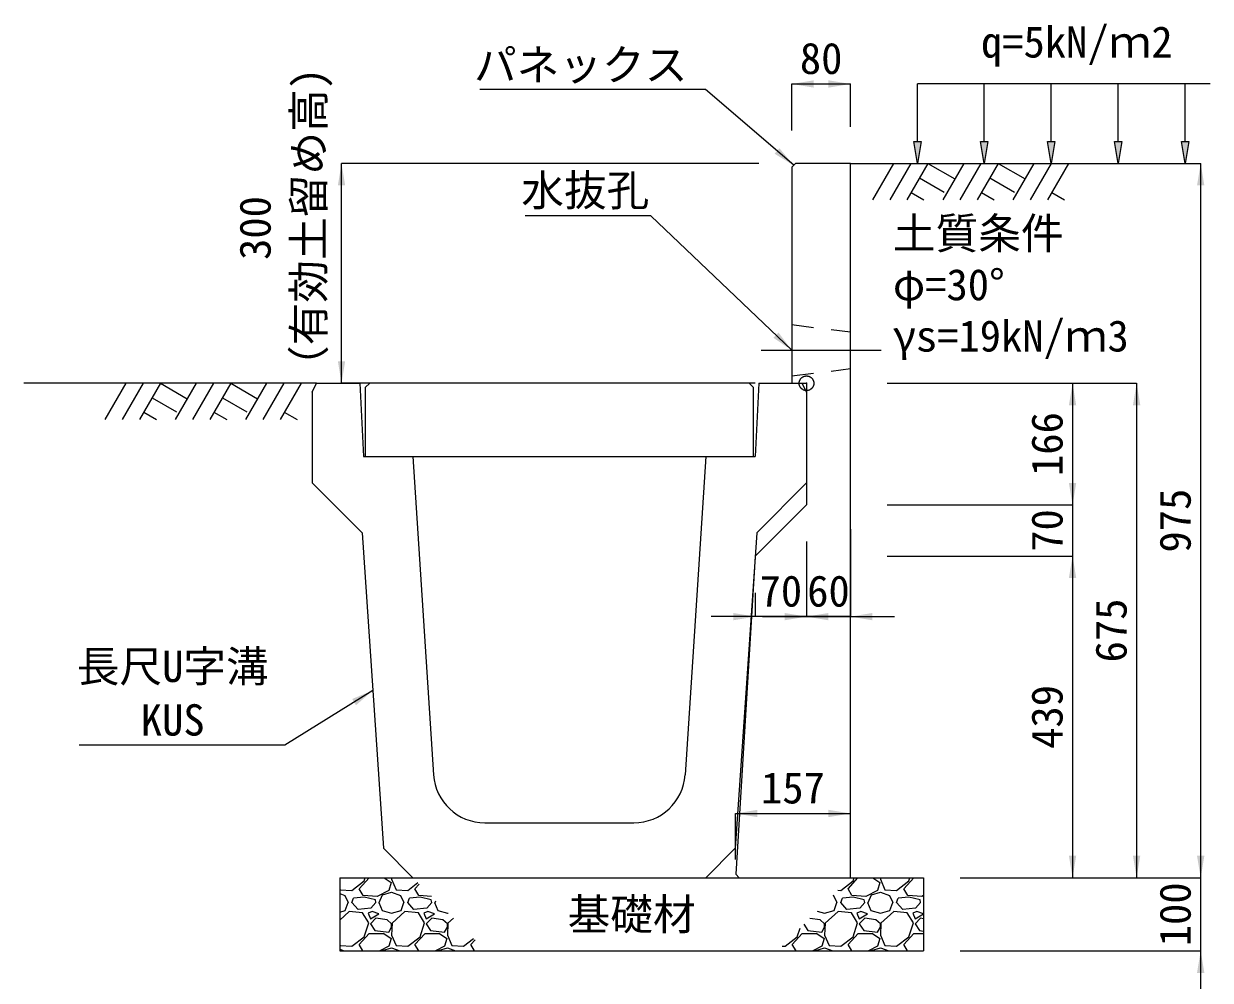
# Model space of a CAD drawing. Units: millimetres at full size, sheet at 1:40. Extents: x 206103 to 244503, y 883348 to 903496.
# Drawn here: x 207376 to 208997, y 884350 to 885656 of the extents above; entities that cross this region are included whole.
import ezdxf
from ezdxf.enums import TextEntityAlignment as Align

# ---------------------------------------------------------------- set-up
doc = ezdxf.new("R2010")
doc.units = ezdxf.units.MM
doc.header["$LTSCALE"] = 40
doc.header["$PDMODE"] = 32
doc.header["$PDSIZE"] = 20
doc.linetypes.add('USER1', pattern=[28.575, 19.05, -3.175, 3.175, -3.175])
doc.linetypes.add('USER2', pattern=[1.35, 0.75, -0.6])
for name, color, linetype, lineweight in [('0_2', 7, 'Continuous', 20), ('パネックスKUS', 2, 'Continuous', 20), ('基礎材', 7, 'Continuous', 15), ('寸法線', 7, 'Continuous', 13), ('引出線', 4, 'Continuous', 13), ('本体', 2, 'Continuous', 13), ('補助線', 8, 'USER1', 13), ('ﾊｯﾁﾝｸﾞ', 7, 'Continuous', 5)]:
    doc.layers.add(name, color=color, linetype=linetype, lineweight=lineweight)
doc.layers.add('文字', color=7, linetype='Continuous')
doc.styles.add('ＭＳ ゴシック', font='')
doc.styles.get('ＭＳ ゴシック').set_extended_font_data('MS Gothic')

# ---------------------------------------------------------------- blocks, each defined once
blk = doc.blocks.new('filled_arrow')
at = {"color": 0, "linetype": 'Continuous', "lineweight": -2}
blk.add_solid([(7.5, 1.25), (0, 0), (7.5, -1.25)], dxfattribs=at)

msp = doc.modelspace()

# ---------------------------------------------------------------- hatches: boundary and pattern name
at = {"layer": '寸法線'}
for points in [[(208601.62, 885495.37), (208596.62, 885465.37), (208591.62, 885495.37)], [(208693.03, 885495.37), (208688.03, 885465.37), (208683.03, 885495.37)], [(208784.44, 885495.37), (208779.44, 885465.37), (208774.44, 885495.37)], [(208875.86, 885495.37), (208870.86, 885465.37), (208865.86, 885495.37)], [(208967.27, 885495.37), (208962.27, 885465.37), (208957.27, 885495.37)]]:
    msp.add_hatch(color=256, dxfattribs=at).paths.add_polyline_path(points)

# ---------------------------------------------------------------- linework, layer by layer
at = {"layer": '0_2'}
for p, q in [((208505.21, 885465.37), (208905.21, 885465.37)), ((207776.21, 885165.37), (207376.21, 885165.37))]:
    msp.add_line(p, q, dxfattribs=at)
at = {"layer": 'パネックスKUS', "lineweight": 13}
msp.add_line((208425.21, 885460.37), (208430.21, 885465.37), dxfattribs=at)
at = {"layer": 'パネックスKUS'}
for p, q in [((208425.21, 885460.37), (208425.21, 885165.37)), ((208505.21, 885465.37), (208430.21, 885465.37)), ((208505.21, 884490.37), (208505.21, 885465.37)), ((208425.21, 885165.37), (208445.21, 885165.37)), ((208445.21, 885165.37), (208445.21, 884999.37)), ((208445.21, 884999.37), (208375.21, 884929.37)), ((208375.21, 884929.37), (208348.51, 884495.36)), ((208353.21, 884490.37), (208348.51, 884495.36)), ((208353.21, 884490.37), (208505.21, 884490.37))]:
    msp.add_line(p, q, dxfattribs=at)
at = {"layer": 'パネックスKUS', "linetype": 'USER2', "lineweight": 9}
for p, q in [((208425.21, 885245.37), (208505.21, 885235.37)), ((208425.21, 885175.37), (208505.21, 885185.37))]:
    msp.add_line(p, q, dxfattribs=at)
at = {"layer": '基礎材'}
for p, q in [((207807.71, 884490.37), (208605.09, 884490.37)), ((207807.71, 884490.37), (207807.71, 884390.37)), ((208605.09, 884490.37), (208605.09, 884390.37)), ((207807.71, 884390.37), (208605.09, 884390.37))]:
    msp.add_line(p, q, dxfattribs=at)
at = {"layer": '寸法線'}
for p, q in [((208425.21, 885573.92), (208505.21, 885573.92)), ((208425.21, 885510.37), (208425.21, 885573.92)), ((208505.21, 885515.37), (208505.21, 885573.92)), ((207810.21, 885165.37), (207810.21, 885465.37)), ((208380.21, 885465.37), (207810.21, 885465.37)), ((208555.21, 885465.37), (208983.55, 885465.37)), ((208983.55, 884490.37), (208983.55, 885465.37)), ((208375.21, 885165.37), (207810.21, 885165.37)), ((208555.21, 885165.37), (208896.05, 885165.37)), ((208555.21, 885165.37), (208808.55, 885165.37)), ((208808.55, 885165.37), (208808.55, 884999.37)), ((208896.05, 885165.37), (208896.05, 884490.37)), ((208808.55, 885059.37), (208808.55, 884869.37)), ((208555.21, 884999.37), (208808.55, 884999.37)), ((208555.21, 884999.37), (208808.55, 884999.37)), ((208505.21, 884966.37), (208505.21, 884846.78)), ((208445.21, 884949.37), (208445.21, 884846.78)), ((208445.21, 884949.37), (208445.21, 884846.78)), ((208555.21, 884929.37), (208808.55, 884929.37)), ((208555.21, 884929.37), (208808.55, 884929.37)), ((208808.55, 884929.37), (208808.55, 884490.37)), ((208375.21, 884879.37), (208375.21, 884846.78)), ((208505.21, 884846.78), (208315.21, 884846.78)), ((208385.21, 884846.78), (208565.21, 884846.78)), ((208348.21, 884578.07), (208505.21, 884578.07)), ((208348.21, 884515.37), (208348.21, 884578.07)), ((208505.21, 884515.37), (208505.21, 884578.07)), ((208983.55, 884330.37), (208983.55, 884550.37)), ((208655.09, 884490.37), (208983.55, 884490.37)), ((208655.21, 884490.37), (208983.55, 884490.37)), ((208655.21, 884490.37), (208896.05, 884490.37)), ((208655.21, 884490.37), (208808.55, 884490.37)), ((208655.09, 884390.37), (208983.55, 884390.37))]:
    msp.add_line(p, q, dxfattribs=at)
at = {"layer": '寸法線', "lineweight": 9}
for p, q in [((208996.62, 885573.92), (208596.62, 885573.92)), ((208596.62, 885495.37), (208596.62, 885573.92)), ((208688.03, 885495.37), (208688.03, 885573.92)), ((208779.44, 885495.37), (208779.44, 885573.92)), ((208870.86, 885495.37), (208870.86, 885573.92)), ((208962.27, 885495.37), (208962.27, 885573.92))]:
    msp.add_line(p, q, dxfattribs=at)
for points in [[(208601.62, 885495.37), (208596.62, 885465.37), (208591.62, 885495.37)], [(208693.03, 885495.37), (208688.03, 885465.37), (208683.03, 885495.37)], [(208784.44, 885495.37), (208779.44, 885465.37), (208774.44, 885495.37)], [(208875.86, 885495.37), (208870.86, 885465.37), (208865.86, 885495.37)], [(208967.27, 885495.37), (208962.27, 885465.37), (208957.27, 885495.37)]]:
    msp.add_lwpolyline(points, close=True, dxfattribs=at)
at = {"layer": '引出線'}
for points in [[(208427.71, 885462.87), (208307.5, 885566.33), (207999.25, 885566.33)], [(208425.21, 885210.37), (208232.75, 885393.82), (208061, 885393.82)], [(207852.9, 884745.93), (207732.69, 884671.48), (207451.85, 884671.48)]]:
    msp.add_lwpolyline(points, dxfattribs=at)
at = {"layer": '本体'}
for p, q in [((207770.21, 885153.37), (207776.21, 885165.37)), ((207776.21, 885165.37), (207835.21, 885165.37)), ((207835.21, 885165.37), (207840.21, 885065.37)), ((208380.21, 885165.37), (208375.21, 885065.37)), ((208380.21, 885165.37), (208439.21, 885165.37)), ((208445.21, 885153.37), (208439.21, 885165.37)), ((207770.21, 885153.37), (207770.21, 885029.37)), ((208445.21, 885153.37), (208445.21, 885029.37)), ((207840.21, 885065.37), (207907.71, 885065.37)), ((207907.71, 885065.37), (207935.95, 884630.83)), ((208307.71, 885065.37), (208279.46, 884630.83)), ((208307.71, 885065.37), (208375.21, 885065.37)), ((207770.21, 885029.37), (207838.21, 884961.37)), ((208445.21, 885029.37), (208377.21, 884961.37)), ((207838.21, 884961.37), (207867.58, 884530.49)), ((208377.21, 884961.37), (208347.83, 884530.49)), ((208005.8, 884565.37), (208209.61, 884565.37)), ((207907.71, 884490.37), (207867.58, 884530.49)), ((208307.71, 884490.37), (208347.83, 884530.49)), ((207907.71, 884490.37), (208307.71, 884490.37))]:
    msp.add_line(p, q, dxfattribs=at)
at = {"layer": '本体', "lineweight": 20}
msp.add_lwpolyline([(207842.71, 885065.37), (208372.71, 885065.37), (208372.71, 885159.37), (208366.71, 885165.37), (207848.71, 885165.37), (207842.71, 885159.37)], close=True, dxfattribs=at)
at = {"layer": '本体'}
for centre, start, end in [((208005.8, 884635.37), 183.71899, 270), ((208209.61, 884635.37), 270, 356.28101)]:
    msp.add_arc(centre, 70, start, end, dxfattribs=at)
at = {"layer": '補助線'}
msp.add_line((208383.35, 885210.37), (208547.06, 885210.37), dxfattribs=at)
msp.add_point((208445.21, 885165.37), dxfattribs=at)
at = {"layer": 'ﾊｯﾁﾝｸﾞ', "lineweight": 9}
for p, q in [((208563.85, 885465.36), (208535.21, 885415.74)), ((208587.48, 885465.36), (208558.83, 885415.74)), ((208611.1, 885465.36), (208582.45, 885415.74)), ((208611.1, 885465.36), (208647.67, 885444.25)), ((208659.86, 885465.36), (208631.21, 885415.74)), ((208683.48, 885465.36), (208654.83, 885415.74)), ((208707.1, 885465.36), (208678.45, 885415.74)), ((208707.1, 885465.36), (208743.67, 885444.25)), ((208755.85, 885465.36), (208727.2, 885415.74)), ((208779.48, 885465.36), (208750.83, 885415.74)), ((208803.1, 885465.36), (208774.45, 885415.74)), ((208599.68, 885445.58), (208633.09, 885426.29)), ((208695.68, 885445.58), (208729.09, 885426.29)), ((208588.26, 885425.79), (208605.67, 885415.74)), ((208684.25, 885425.79), (208701.67, 885415.74)), ((208780.25, 885425.79), (208797.67, 885415.74)), ((207515.65, 885165.37), (207487, 885115.75)), ((207539.27, 885165.37), (207510.62, 885115.75)), ((207562.89, 885165.37), (207534.24, 885115.75)), ((207562.89, 885165.37), (207599.46, 885144.26)), ((207611.65, 885165.37), (207583, 885115.75)), ((207635.27, 885165.37), (207606.62, 885115.75)), ((207658.89, 885165.37), (207630.24, 885115.75)), ((207658.89, 885165.37), (207695.46, 885144.26)), ((207707.65, 885165.37), (207679, 885115.75)), ((207731.27, 885165.37), (207702.62, 885115.75)), ((207754.89, 885165.37), (207726.24, 885115.75)), ((207551.47, 885145.59), (207584.88, 885126.29)), ((207647.47, 885145.59), (207680.88, 885126.29)), ((207540.05, 885125.8), (207557.46, 885115.75)), ((207636.05, 885125.8), (207653.46, 885115.75)), ((207732.05, 885125.8), (207749.46, 885115.75))]:
    msp.add_line(p, q, dxfattribs=at)
at = {"layer": 'ﾊｯﾁﾝｸﾞ'}
for p, q in [((207824.44, 884473.09), (207841.21, 884486.04)), ((207834.35, 884475.37), (207847.85, 884490.37)), ((207841.21, 884486.04), (207842.59, 884490.37)), ((207868.23, 884490.37), (207877.78, 884483.75)), ((207878.64, 884490.37), (207878.55, 884488.33)), ((207878.55, 884488.33), (207884.64, 884473.85)), ((208492.06, 884473.09), (208508.83, 884486.04)), ((208501.97, 884475.37), (208515.47, 884490.37)), ((208508.83, 884486.04), (208510.21, 884490.37)), ((208535.85, 884490.37), (208545.4, 884483.75)), ((208546.26, 884490.37), (208546.17, 884488.33)), ((208546.17, 884488.33), (208552.26, 884473.85)), ((208568.26, 884473.09), (208585.03, 884486.04)), ((208578.17, 884475.37), (208591.67, 884490.37)), ((208585.03, 884486.04), (208586.41, 884490.37)), ((207807.71, 884475.6), (207808.44, 884473.85)), ((207807.71, 884468.79), (207814.54, 884466.23)), ((207808.44, 884473.85), (207824.44, 884473.09)), ((207839.68, 884466.23), (207834.35, 884475.37)), ((207874.74, 884473.09), (207858.73, 884464.7)), ((207866.35, 884466.99), (207878.55, 884470.8)), ((207877.78, 884483.75), (207874.74, 884473.09)), ((207878.55, 884470.8), (207890.74, 884466.23)), ((207884.64, 884473.85), (207900.64, 884473.09)), ((207900.64, 884473.09), (207914.38, 884483.7)), ((207910.55, 884475.37), (207916.31, 884481.77)), ((207915.88, 884466.23), (207910.55, 884475.37)), ((208488, 884473.28), (208492.06, 884473.09)), ((208507.3, 884466.23), (208501.97, 884475.37)), ((208542.36, 884473.09), (208526.35, 884464.7)), ((208533.97, 884466.99), (208546.17, 884470.8)), ((208545.4, 884483.75), (208542.36, 884473.09)), ((208546.17, 884470.8), (208558.36, 884466.23)), ((208552.26, 884473.85), (208568.26, 884473.09)), ((208583.5, 884466.23), (208578.17, 884475.37)), ((207814.54, 884466.23), (207819.11, 884456.32)), ((207815.3, 884445.65), (207819.11, 884456.32)), ((207824.44, 884456.32), (207826.73, 884462.42)), ((207832.83, 884447.18), (207824.44, 884456.32)), ((207841.21, 884463.94), (207826.73, 884462.42)), ((207858.73, 884464.7), (207839.68, 884466.23)), ((207856.45, 884460.13), (207841.21, 884463.94)), ((207857.21, 884456.32), (207850.35, 884448.7)), ((207857.21, 884456.32), (207856.45, 884460.13)), ((207861.02, 884456.32), (207865.59, 884445.65)), ((207861.78, 884456.32), (207866.35, 884466.99)), ((207890.74, 884466.23), (207895.31, 884456.32)), ((207891.5, 884445.65), (207895.31, 884456.32)), ((207900.64, 884456.32), (207902.93, 884462.42)), ((207909.03, 884447.18), (207900.64, 884456.32)), ((207917.41, 884463.94), (207902.93, 884462.42)), ((207933.24, 884464.84), (207915.88, 884466.23)), ((207932.65, 884460.13), (207917.41, 884463.94)), ((207933.41, 884456.32), (207926.55, 884448.7)), ((207933.41, 884456.32), (207932.65, 884460.13)), ((207937.22, 884456.32), (207941.79, 884445.65)), ((207937.98, 884456.32), (207939.11, 884458.96)), ((208481.28, 884466.56), (208482.16, 884466.23)), ((208482.16, 884466.23), (208486.73, 884456.32)), ((208482.92, 884445.65), (208486.73, 884456.32)), ((208492.06, 884456.32), (208494.35, 884462.42)), ((208500.45, 884447.18), (208492.06, 884456.32)), ((208508.83, 884463.94), (208494.35, 884462.42)), ((208526.35, 884464.7), (208507.3, 884466.23)), ((208524.07, 884460.13), (208508.83, 884463.94)), ((208524.83, 884456.32), (208517.97, 884448.7)), ((208524.83, 884456.32), (208524.07, 884460.13)), ((208528.64, 884456.32), (208533.21, 884445.65)), ((208529.4, 884456.32), (208533.97, 884466.99)), ((208558.36, 884466.23), (208562.93, 884456.32)), ((208559.12, 884445.65), (208562.93, 884456.32)), ((208568.26, 884456.32), (208570.55, 884462.42)), ((208576.65, 884447.18), (208568.26, 884456.32)), ((208585.03, 884463.94), (208570.55, 884462.42)), ((208602.55, 884464.7), (208583.5, 884466.23)), ((208600.27, 884460.13), (208585.03, 884463.94)), ((208601.03, 884456.32), (208594.17, 884448.7)), ((208601.03, 884456.32), (208600.27, 884460.13)), ((208605.09, 884466.03), (208602.55, 884464.7)), ((208604.84, 884456.32), (208605.09, 884455.74)), ((207807.71, 884443.42), (207815.3, 884445.65)), ((207820.63, 884444.13), (207807.71, 884432.33)), ((207838.92, 884442.61), (207820.63, 884444.13)), ((207850.35, 884448.7), (207832.83, 884447.18)), ((207847.3, 884428.89), (207838.92, 884442.61)), ((207851.88, 884444.13), (207846.54, 884441.84)), ((207846.54, 884441.84), (207849.59, 884434.22)), ((207849.59, 884434.22), (207861.02, 884441.08)), ((207861.02, 884441.08), (207851.88, 884444.13)), ((207865.59, 884445.65), (207878.55, 884441.84)), ((207878.55, 884441.84), (207891.5, 884445.65)), ((207896.83, 884444.13), (207879.31, 884428.13)), ((207915.12, 884442.61), (207896.83, 884444.13)), ((207926.55, 884448.7), (207909.03, 884447.18)), ((207923.5, 884428.89), (207915.12, 884442.61)), ((207928.08, 884444.13), (207922.74, 884441.84)), ((207922.74, 884441.84), (207925.79, 884434.22)), ((207925.79, 884434.22), (207937.22, 884441.08)), ((207937.22, 884441.08), (207928.08, 884444.13)), ((207941.79, 884445.65), (207954.75, 884441.84)), ((207954.75, 884441.84), (207955.89, 884442.18)), ((208459.61, 884444.89), (208469.97, 884441.84)), ((208469.97, 884441.84), (208482.92, 884445.65)), ((208488.25, 884444.13), (208470.73, 884428.13)), ((208506.54, 884442.61), (208488.25, 884444.13)), ((208517.97, 884448.7), (208500.45, 884447.18)), ((208514.92, 884428.89), (208506.54, 884442.61)), ((208519.5, 884444.13), (208514.16, 884441.84)), ((208514.16, 884441.84), (208517.21, 884434.22)), ((208517.21, 884434.22), (208528.64, 884441.08)), ((208528.64, 884441.08), (208519.5, 884444.13)), ((208533.21, 884445.65), (208546.17, 884441.84)), ((208546.17, 884441.84), (208559.12, 884445.65)), ((208564.45, 884444.13), (208546.93, 884428.13)), ((208582.74, 884442.61), (208564.45, 884444.13)), ((208594.17, 884448.7), (208576.65, 884447.18)), ((208591.12, 884428.89), (208582.74, 884442.61)), ((208595.7, 884444.13), (208590.36, 884441.84)), ((208590.36, 884441.84), (208593.41, 884434.22)), ((208593.41, 884434.22), (208604.84, 884441.08)), ((208604.84, 884441.08), (208595.7, 884444.13)), ((207841.21, 884409.84), (207847.3, 884428.89)), ((207857.21, 884434.99), (207849.59, 884427.37)), ((207849.59, 884427.37), (207855.69, 884418.22)), ((207872.45, 884432.7), (207857.21, 884434.99)), ((207878.55, 884427.37), (207872.45, 884432.7)), ((207874.74, 884415.94), (207878.55, 884422.79)), ((207879.31, 884428.13), (207878.55, 884412.13)), ((207878.55, 884422.79), (207878.55, 884427.37)), ((207917.41, 884409.84), (207923.5, 884428.89)), ((207933.41, 884434.99), (207925.79, 884427.37)), ((207925.79, 884427.37), (207931.89, 884418.22)), ((207948.65, 884432.7), (207933.41, 884434.99)), ((207954.75, 884427.37), (207948.65, 884432.7)), ((207950.94, 884415.94), (207954.75, 884422.79)), ((207955.51, 884428.13), (207954.75, 884412.13)), ((207954.75, 884422.79), (207954.75, 884427.37)), ((207963.06, 884435.02), (207955.51, 884428.13)), ((208432.63, 884409.84), (208436.43, 884421.71)), ((208441.44, 884426.72), (208447.11, 884418.22)), ((208463.87, 884432.7), (208449.57, 884434.85)), ((208469.97, 884427.37), (208463.87, 884432.7)), ((208466.16, 884415.94), (208469.97, 884422.79)), ((208470.73, 884428.13), (208469.97, 884412.13)), ((208469.97, 884422.79), (208469.97, 884427.37)), ((208508.83, 884409.84), (208514.92, 884428.89)), ((208524.83, 884434.99), (208517.21, 884427.37)), ((208517.21, 884427.37), (208523.31, 884418.22)), ((208540.07, 884432.7), (208524.83, 884434.99)), ((208546.17, 884427.37), (208540.07, 884432.7)), ((208542.36, 884415.94), (208546.17, 884422.79)), ((208546.93, 884428.13), (208546.17, 884412.13)), ((208546.17, 884422.79), (208546.17, 884427.37)), ((208585.03, 884409.84), (208591.12, 884428.89)), ((208601.03, 884434.99), (208593.41, 884427.37)), ((208593.41, 884427.37), (208599.51, 884418.22)), ((208605.09, 884434.38), (208601.03, 884434.99)), ((207824.44, 884396.89), (207841.21, 884409.84)), ((207834.35, 884399.17), (207848.07, 884414.41)), ((207848.07, 884414.41), (207867.88, 884414.41)), ((207855.69, 884418.22), (207874.74, 884415.94)), ((207867.88, 884414.41), (207877.78, 884407.55)), ((207877.78, 884407.55), (207874.74, 884396.89)), ((207878.55, 884412.13), (207884.64, 884397.65)), ((207900.64, 884396.89), (207917.41, 884409.84)), ((207910.55, 884399.17), (207924.27, 884414.41)), ((207924.27, 884414.41), (207944.08, 884414.41)), ((207931.89, 884418.22), (207950.94, 884415.94)), ((207944.08, 884414.41), (207953.98, 884407.55)), ((207953.98, 884407.55), (207950.94, 884396.89)), ((207954.75, 884412.13), (207960.84, 884397.65)), ((207976.84, 884396.89), (207990.58, 884407.5)), ((207986.75, 884399.17), (207992.51, 884405.57)), ((208415.86, 884396.89), (208432.63, 884409.84)), ((208425.77, 884399.17), (208439.49, 884414.41)), ((208439.49, 884414.41), (208459.3, 884414.41)), ((208447.11, 884418.22), (208466.16, 884415.94)), ((208459.3, 884414.41), (208469.2, 884407.55)), ((208469.2, 884407.55), (208466.16, 884396.89)), ((208469.97, 884412.13), (208476.06, 884397.65)), ((208492.06, 884396.89), (208508.83, 884409.84)), ((208501.97, 884399.17), (208515.69, 884414.41)), ((208515.69, 884414.41), (208535.5, 884414.41)), ((208523.31, 884418.22), (208542.36, 884415.94)), ((208535.5, 884414.41), (208545.4, 884407.55)), ((208545.4, 884407.55), (208542.36, 884396.89)), ((208546.17, 884412.13), (208552.26, 884397.65)), ((208568.26, 884396.89), (208585.03, 884409.84)), ((208578.17, 884399.17), (208591.89, 884414.41)), ((208591.89, 884414.41), (208605.09, 884414.41)), ((208599.51, 884418.22), (208605.09, 884417.55)), ((207807.71, 884399.4), (207808.44, 884397.65)), ((207807.71, 884392.59), (207813.63, 884390.37)), ((207808.44, 884397.65), (207824.44, 884396.89)), ((207839.49, 884390.37), (207834.35, 884399.17)), ((207874.74, 884396.89), (207862.3, 884390.37)), ((207866.18, 884390.37), (207866.35, 884390.79)), ((207866.35, 884390.79), (207878.55, 884394.6)), ((207878.55, 884394.6), (207889.83, 884390.37)), ((207884.64, 884397.65), (207900.64, 884396.89)), ((207915.69, 884390.37), (207910.55, 884399.17)), ((207950.94, 884396.89), (207938.5, 884390.37)), ((207942.38, 884390.37), (207942.55, 884390.79)), ((207942.55, 884390.79), (207954.75, 884394.6)), ((207954.75, 884394.6), (207966.03, 884390.37)), ((207960.84, 884397.65), (207976.84, 884396.89)), ((207991.89, 884390.37), (207986.75, 884399.17)), ((208411.8, 884397.08), (208415.86, 884396.89)), ((208430.91, 884390.37), (208425.77, 884399.17)), ((208466.16, 884396.89), (208453.72, 884390.37)), ((208457.6, 884390.37), (208457.77, 884390.79)), ((208457.77, 884390.79), (208469.97, 884394.6)), ((208469.97, 884394.6), (208481.25, 884390.37)), ((208476.06, 884397.65), (208492.06, 884396.89)), ((208507.11, 884390.37), (208501.97, 884399.17)), ((208542.36, 884396.89), (208529.92, 884390.37)), ((208533.8, 884390.37), (208533.97, 884390.79)), ((208533.97, 884390.79), (208546.17, 884394.6)), ((208546.17, 884394.6), (208557.45, 884390.37)), ((208552.26, 884397.65), (208568.26, 884396.89)), ((208583.31, 884390.37), (208578.17, 884399.17))]:
    msp.add_line(p, q, dxfattribs=at)

# ---------------------------------------------------------------- block references
at = {"layer": '寸法線', "xscale": 4, "yscale": 4}
for p in [(208425.21, 885573.92), (208445.21, 884846.78), (208505.21, 884846.78), (208348.21, 884578.07)]:
    msp.add_blockref('filled_arrow', p, dxfattribs=at)
for p, rotation in [((208505.21, 885573.92), 180), ((207810.21, 885465.37), 270), ((208983.55, 885465.37), 270), ((207810.21, 885165.37), 90), ((208808.55, 885165.37), 270), ((208896.05, 885165.37), 270), ((208808.55, 884999.37), 90), ((208808.55, 884999.37), 90), ((208808.55, 884929.37), 270), ((208808.55, 884929.37), 270), ((208375.21, 884846.78), 180), ((208445.21, 884846.78), 180), ((208505.21, 884578.07), 180), ((208808.55, 884490.37), 90), ((208896.05, 884490.37), 90), ((208983.55, 884490.37), 90), ((208983.55, 884490.37), 90), ((208983.55, 884390.37), 270)]:
    msp.add_blockref('filled_arrow', p, dxfattribs=dict(at, rotation=rotation))
at = {"layer": '引出線', "xscale": 4, "yscale": 4}
for p, rotation in [((208427.71, 885462.87), 139.3), ((208425.21, 885210.37), 136.4), ((207852.9, 884745.93), 211.8)]:
    msp.add_blockref('filled_arrow', p, dxfattribs=dict(at, rotation=rotation))

# ---------------------------------------------------------------- texts
at = {"layer": '寸法線', "style": 'ＭＳ ゴシック'}
for s, p in [('80', (208465.21, 885608.92)), ('70', (208410.21, 884881.78)), ('60', (208475.21, 884881.78)), ('157', (208426.71, 884613.07))]:
    msp.add_text(s, height=42.72, dxfattribs=at).set_placement(p, align=Align.MIDDLE_CENTER)
for s, p in [('（有効土留め高)', (207799.41, 885158.88)), ('300', (207726.28, 885333.71))]:
    msp.add_text(s, height=42.72, rotation=90, dxfattribs=at).set_placement(p, align=Align.BOTTOM_LEFT)
for s, p in [('土質条件', (208563.17, 885391.38)), ('φ=30°', (208563.17, 885321.38)), ('γs=19kN/ｍ3', (208563.17, 885251.38))]:
    msp.add_text(s, height=42.72, dxfattribs=at).set_placement(p, align=Align.TOP_LEFT)
for s, p in [('166', (208773.55, 885082.37)), ('975', (208948.55, 884977.87)), ('70', (208773.55, 884964.37)), ('675', (208861.05, 884827.87)), ('439', (208773.55, 884709.87)), ('100', (208948.55, 884440.37))]:
    msp.add_text(s, height=42.72, rotation=90, dxfattribs=at).set_placement(p, align=Align.MIDDLE_CENTER)
at = {"layer": '引出線', "style": 'ＭＳ ゴシック'}
for s, p in [('パネックス', (208282.5, 885621.47)), ('水抜孔', (208230.5, 885450.1))]:
    msp.add_text(s, height=42.72, dxfattribs=at).set_placement(p, align=Align.TOP_RIGHT)
for s, p in [('長尺U字溝', (207448.65, 884744.72)), ('KUS', (207536.06, 884671.59))]:
    msp.add_text(s, height=42.72, dxfattribs=at).set_placement(p, align=Align.BOTTOM_LEFT)
at = {"layer": '文字', "style": 'ＭＳ ゴシック'}
msp.add_text('q=5kN/ｍ2', height=42.72, dxfattribs=at).set_placement((208683.51, 885597.19), align=Align.BOTTOM_LEFT)
msp.add_text('基礎材', height=42.72, dxfattribs=at).set_placement((208206.4, 884440.37), align=Align.MIDDLE_CENTER)

doc.saveas('drawing.dxf')
